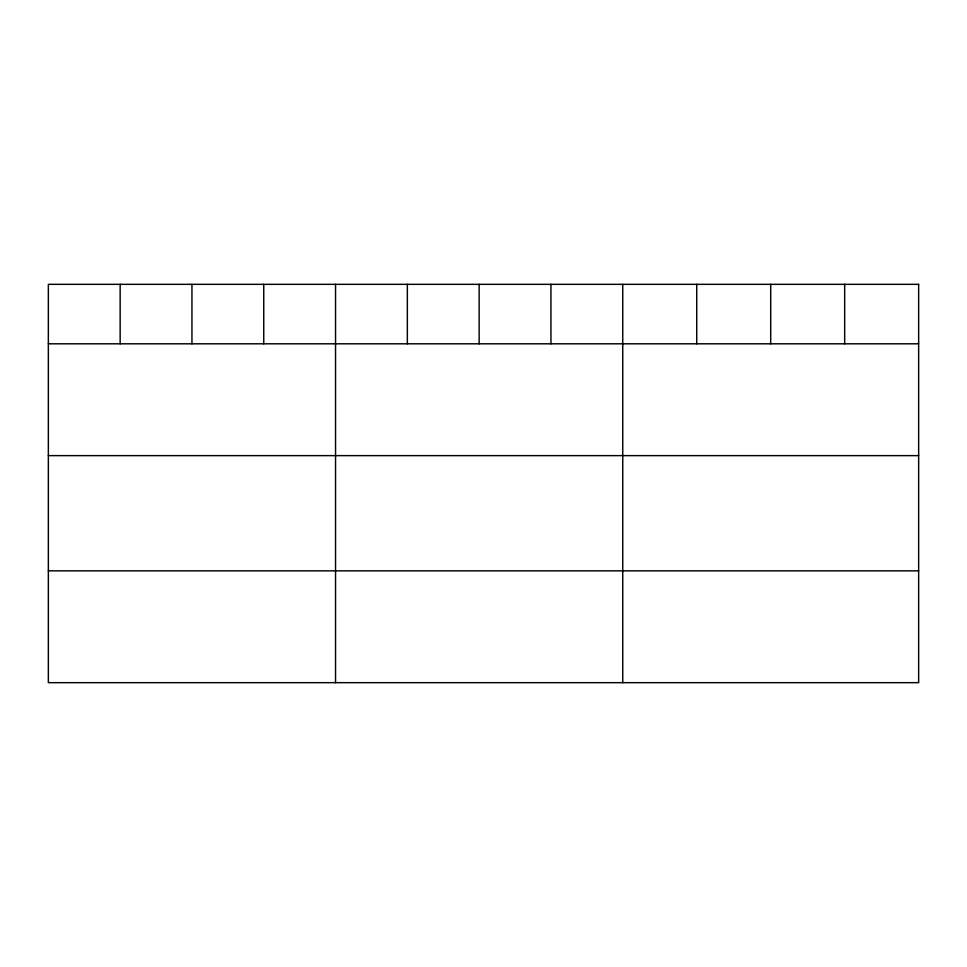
<?xml version="1.0" encoding="UTF-8"?>
<svg xmlns="http://www.w3.org/2000/svg" width="967" height="967" viewBox="0 0 967 967"><rect width="100%" height="100%" fill="white"/><g stroke="black" fill="none" stroke-linecap="round" stroke-linejoin="round"><path stroke-width="1.45" d="M48.35 343.805L918.65 343.805M48.35 455.626L918.65 455.626M48.35 570.844L918.65 570.844M844.674 284.334L844.674 343.805M770.699 284.334L770.699 343.805M696.723 284.334L696.723 343.805M622.748 284.334L622.748 682.666M550.948 284.334L550.948 343.805M479.148 284.334L479.148 343.805M407.349 284.334L407.349 343.805M335.549 284.334L335.549 682.666M263.749 284.334L263.749 343.805M191.95 284.334L191.95 343.805M120.15 284.334L120.15 343.805M918.65 284.334L48.35 284.334L48.35 682.666L918.65 682.666L918.65 284.334"/></g></svg>
